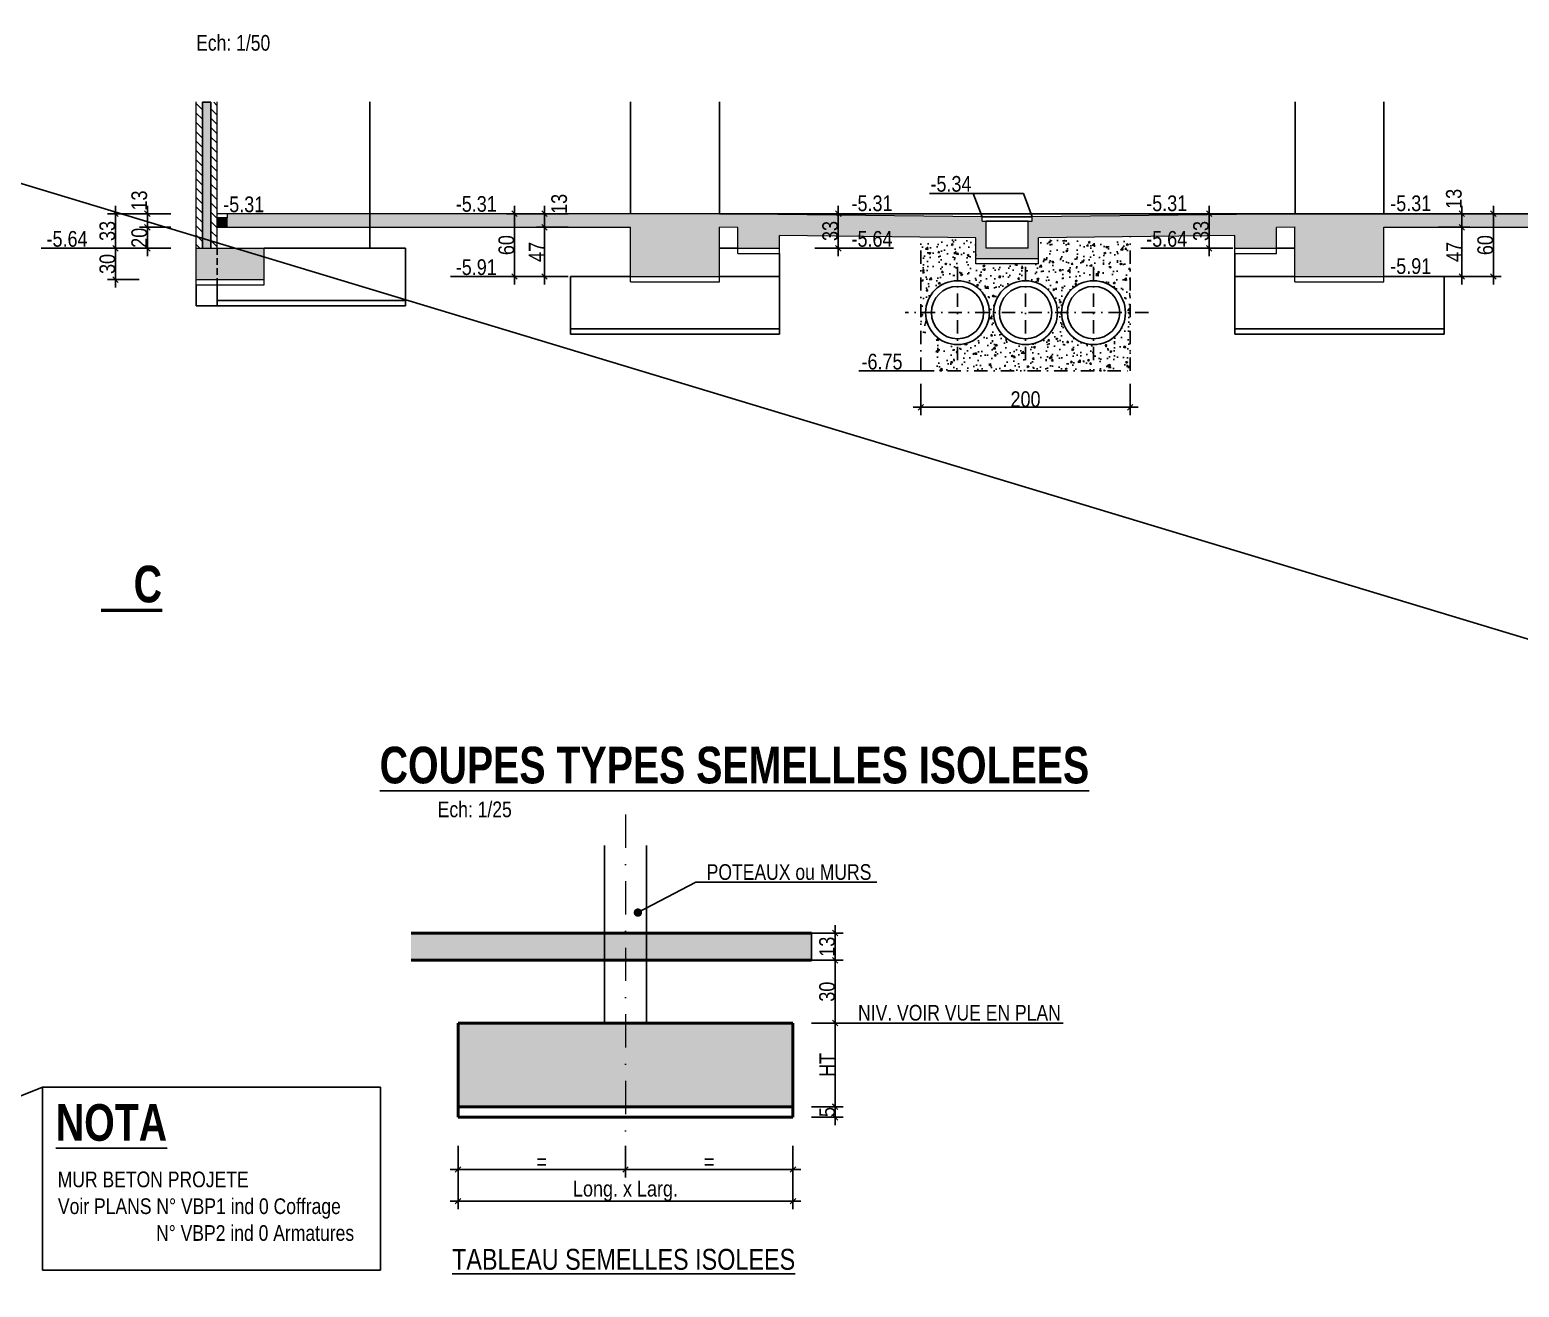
# Model space of a CAD drawing. Header units: centimetres. Extents: x 16433 to 114398, y -50094 to -12305.
# Drawn here: x 58659 to 60082, y -19535 to -18333 of the extents above; entities that cross this region are included whole.
import ezdxf
from ezdxf.enums import TextEntityAlignment as Align

# ---------------------------------------------------------------- set-up
doc = ezdxf.new("R2010")
doc.units = ezdxf.units.CM
doc.header["$LTSCALE"] = 0.5
for name, pattern in [('CACHEX2', [19.05, 12.7, -6.35]), ('TIRETPT2', [12.7, 6.35, -3.175, 0, -3.175]), ('TIRETPTX2', [50.8, 25.4, -12.7, 0, -12.7])]:
    doc.linetypes.add(name, pattern=pattern)
doc.layers.get('DEFPOINTS').update_dxf_attribs({"linetype": 'CONTINUOUS'})
for name, color, linetype in [('01_cote_gen', 4, 'CONTINUOUS'), ('01_linteaux', 2, 'CONTINUOUS'), ('01_poch_murs', 253, 'CONTINUOUS'), ('01_poch_poteaux', 250, 'CONTINUOUS'), ('01_texte', 230, 'CONTINUOUS'), ('AA_COTES', 2, 'CONTINUOUS')]:
    doc.layers.add(name, color=color, linetype=linetype)
doc.layers.add('01_murs_coup', color=5, linetype='CONTINUOUS', lineweight=60)
doc.layers.add('01_tram_axes', color=2, linetype='TIRETPTX2', lineweight=9)
doc.styles.add('ARIAL NA', font='ARIALN.TTF')
doc.styles.add('impact', font='impact.ttf')
doc.styles.add('MATTE_TXT', font='arial.ttf')
doc.styles.add('STYLE2', font='ARIALN.TTF')
doc.dimstyles.new('JB25', dxfattribs={"dimscale": 0.1, "dimtxt": 150, "dimasz": 15, "dimexe": 0.1, "dimexo": 0.1, "dimgap": 0.09, "dimtad": 1, "dimdec": 1, "dimlfac": 0.5, "dimdsep": 46, "dimtxsty": 'STYLE2', "dimblk1": 'BOND_G', "dimblk2": 'BOND_D', "dimsah": 1, "dimcen": 1.5, "dimdle": 0.01, "dimse1": 1, "dimse2": 1, "dimclrd": 4, "dimclre": 2, "dimclrt": 6, "dimazin": 2, "dimtfac": 2.333333, "dimtdec": 1, "dimtix": 1, "dimtmove": 2, "dimatfit": 3, "dimldrblk": 'BOND_G', "dimfxl": 1, "dimtolj": 1, "dimtzin": 0, "dimarcsym": 0})
doc.dimstyles.new('JB50', dxfattribs={"dimscale": 0.1, "dimtxt": 150, "dimasz": 15, "dimexe": 0.1, "dimexo": 0.1, "dimgap": 0.09, "dimtad": 1, "dimdec": 1, "dimdsep": 46, "dimtxsty": 'STYLE2', "dimblk1": 'BOND_G', "dimblk2": 'BOND_D', "dimsah": 1, "dimcen": 1.5, "dimdle": 0.01, "dimse1": 1, "dimse2": 1, "dimclrd": 4, "dimclre": 2, "dimclrt": 6, "dimazin": 2, "dimtfac": 2.333333, "dimtdec": 1, "dimtix": 1, "dimtmove": 2, "dimatfit": 3, "dimldrblk": 'BOND_G', "dimfxl": 1, "dimtolj": 1, "dimtzin": 0, "dimarcsym": 0})

# ---------------------------------------------------------------- blocks, each defined once
blk = doc.blocks.new('BOND_G')
at = {"layer": 'AA_COTES', "color": 0}
for p, q in [((0, -5), (0, 15)), ((5, 0), (-5, 0)), ((1.77, 1.77), (-1.77, -1.77))]:
    blk.add_line(p, q, dxfattribs=at)
blk = doc.blocks.new('BOND_D')
at = {"layer": 'AA_COTES', "color": 0}
for p, q in [((5, 0), (-5, 0)), ((-1.77, -1.77), (1.77, 1.77)), ((0, 5), (0, -15))]:
    blk.add_line(p, q, dxfattribs=at)
blk = doc.blocks.new('*D1081')
at = {"layer": '01_poch_poteaux', "color": 4, "lineweight": -2, "transparency": 16777216}
blk.add_line((59386.6, -19422.2), (59229.6, -19422.2), dxfattribs=at)
at = {"layer": 'DEFPOINTS', "color": 0, "transparency": 16777216}
for p in [(59228.1, -19384.2), (59388.1, -19372.3), (59228.1, -19422.2)]:
    blk.add_point(p, dxfattribs=at)
at = {"layer": '01_poch_poteaux', "color": 4, "lineweight": -2, "transparency": 16777216, "xscale": 1.5, "yscale": 1.5, "zscale": 1.5, "rotation": 180}
blk.add_blockref('BOND_D', (59228.1, -19422.2), dxfattribs=at)
at = {"layer": '01_poch_poteaux', "color": 4, "lineweight": -2, "transparency": 16777216, "xscale": 1.5, "yscale": 1.5, "zscale": 1.5}
blk.add_blockref('BOND_G', (59388.1, -19422.2), dxfattribs=at)
at = {"layer": '01_poch_poteaux', "color": 6, "transparency": 16777216, "insert": (59308.1, -19414.7), "char_height": 15, "attachment_point": 5, "style": 'STYLE2'}
blk.add_mtext('\\A1;=', dxfattribs=at)
blk = doc.blocks.new('*D1082')
at = {"layer": '01_poch_poteaux', "color": 4, "lineweight": -2, "transparency": 16777216}
blk.add_line((59226.6, -19422.2), (59069.6, -19422.2), dxfattribs=at)
at = {"layer": 'DEFPOINTS', "color": 0, "transparency": 16777216}
for p in [(59068.1, -19384.2), (59228.1, -19372.3), (59068.1, -19422.2)]:
    blk.add_point(p, dxfattribs=at)
at = {"layer": '01_poch_poteaux', "color": 4, "lineweight": -2, "transparency": 16777216, "xscale": 1.5, "yscale": 1.5, "zscale": 1.5, "rotation": 180}
blk.add_blockref('BOND_D', (59068.1, -19422.2), dxfattribs=at)
at = {"layer": '01_poch_poteaux', "color": 4, "lineweight": -2, "transparency": 16777216, "xscale": 1.5, "yscale": 1.5, "zscale": 1.5}
blk.add_blockref('BOND_G', (59228.1, -19422.2), dxfattribs=at)
at = {"layer": '01_poch_poteaux', "color": 6, "transparency": 16777216, "insert": (59148.1, -19414.7), "char_height": 15, "attachment_point": 5, "style": 'STYLE2'}
blk.add_mtext('\\A1;=', dxfattribs=at)
blk = doc.blocks.new('*D1080')
at = {"layer": '01_cote_gen', "color": 4, "lineweight": -2, "transparency": 16777216}
blk.add_line((59428.5, -19197.8), (59428.5, -19220.8), dxfattribs=at)
at = {"layer": 'DEFPOINTS', "color": 0, "transparency": 16777216}
for p in [(59406, -19196.3), (59406, -19222.3), (59428.5, -19222.3)]:
    blk.add_point(p, dxfattribs=at)
at = {"layer": '01_cote_gen', "color": 4, "lineweight": -2, "transparency": 16777216, "xscale": 1.5, "yscale": 1.5, "zscale": 1.5}
for name, p, rotation in [('BOND_G', (59428.5, -19196.3), 90), ('BOND_D', (59428.5, -19222.3), 270)]:
    blk.add_blockref(name, p, dxfattribs=dict(at, rotation=rotation))
at = {"layer": '01_cote_gen', "color": 6, "transparency": 16777216, "insert": (59420.8, -19209.3), "char_height": 15, "attachment_point": 5, "rotation": 90, "style": 'STYLE2'}
blk.add_mtext('\\A1;13', dxfattribs=at)
blk = doc.blocks.new('*D1083')
at = {"layer": '01_cote_gen', "color": 4, "lineweight": -2, "transparency": 16777216}
blk.add_line((59428.5, -19223.8), (59428.5, -19280.8), dxfattribs=at)
at = {"layer": 'DEFPOINTS', "color": 0, "transparency": 16777216}
for p in [(59406, -19222.3), (59388.1, -19282.3), (59428.5, -19282.3)]:
    blk.add_point(p, dxfattribs=at)
at = {"layer": '01_cote_gen', "color": 4, "lineweight": -2, "transparency": 16777216, "xscale": 1.5, "yscale": 1.5, "zscale": 1.5}
for name, p, rotation in [('BOND_G', (59428.5, -19222.3), 90), ('BOND_D', (59428.5, -19282.3), 270)]:
    blk.add_blockref(name, p, dxfattribs=dict(at, rotation=rotation))
at = {"layer": '01_cote_gen', "color": 6, "transparency": 16777216, "insert": (59420.8, -19252.3), "char_height": 15, "attachment_point": 5, "rotation": 90, "style": 'STYLE2'}
blk.add_mtext('\\A1;30', dxfattribs=at)
blk = doc.blocks.new('*D1085')
at = {"layer": '01_cote_gen', "color": 4, "lineweight": -2, "transparency": 16777216}
blk.add_line((59386.6, -19452.5), (59069.6, -19452.5), dxfattribs=at)
at = {"layer": 'DEFPOINTS', "color": 0, "transparency": 16777216}
for p in [(59068.1, -19429.7), (59388.1, -19429.7), (59068.1, -19452.5)]:
    blk.add_point(p, dxfattribs=at)
at = {"layer": '01_cote_gen', "color": 4, "lineweight": -2, "transparency": 16777216, "xscale": 1.5, "yscale": 1.5, "zscale": 1.5, "rotation": 180}
blk.add_blockref('BOND_D', (59068.1, -19452.5), dxfattribs=at)
at = {"layer": '01_cote_gen', "color": 4, "lineweight": -2, "transparency": 16777216, "xscale": 1.5, "yscale": 1.5, "zscale": 1.5}
blk.add_blockref('BOND_G', (59388.1, -19452.5), dxfattribs=at)
at = {"layer": '01_cote_gen', "color": 6, "transparency": 16777216, "insert": (59228.1, -19442.8), "char_height": 15, "attachment_point": 5, "style": 'STYLE2'}
blk.add_mtext('\\A1;Long. x Larg.', dxfattribs=at)
blk = doc.blocks.new('*D1084')
at = {"layer": '01_cote_gen', "color": 4, "lineweight": -2, "transparency": 16777216}
blk.add_line((59428.5, -19363.8), (59428.5, -19370.8), dxfattribs=at)
at = {"layer": 'DEFPOINTS', "color": 0, "transparency": 16777216}
for p in [(59388.1, -19362.3), (59388.1, -19372.3), (59428.5, -19372.3)]:
    blk.add_point(p, dxfattribs=at)
at = {"layer": '01_cote_gen', "color": 4, "lineweight": -2, "transparency": 16777216, "xscale": 1.5, "yscale": 1.5, "zscale": 1.5}
for name, p, rotation in [('BOND_G', (59428.5, -19362.3), 90), ('BOND_D', (59428.5, -19372.3), 270)]:
    blk.add_blockref(name, p, dxfattribs=dict(at, rotation=rotation))
at = {"layer": '01_cote_gen', "color": 6, "transparency": 16777216, "insert": (59420.9, -19367.3), "char_height": 15, "attachment_point": 5, "rotation": 90, "style": 'STYLE2'}
blk.add_mtext('\\A1;5', dxfattribs=at)
blk = doc.blocks.new('*D1086')
at = {"layer": '01_cote_gen', "color": 4, "lineweight": -2, "transparency": 16777216}
blk.add_line((59428.5, -19283.8), (59428.5, -19360.8), dxfattribs=at)
at = {"layer": 'DEFPOINTS', "color": 0, "transparency": 16777216}
for p in [(59406, -19282.3), (59406, -19362.3), (59428.5, -19362.3)]:
    blk.add_point(p, dxfattribs=at)
at = {"layer": '01_cote_gen', "color": 4, "lineweight": -2, "transparency": 16777216, "xscale": 1.5, "yscale": 1.5, "zscale": 1.5}
for name, p, rotation in [('BOND_G', (59428.5, -19282.3), 90), ('BOND_D', (59428.5, -19362.3), 270)]:
    blk.add_blockref(name, p, dxfattribs=dict(at, rotation=rotation))
at = {"layer": '01_cote_gen', "color": 6, "transparency": 16777216, "insert": (59421, -19322.3), "char_height": 15, "attachment_point": 5, "rotation": 90, "style": 'STYLE2'}
blk.add_mtext('\\A1;HT', dxfattribs=at)
blk = doc.blocks.new('*D1550')
at = {"layer": '01_cote_gen', "color": 4, "lineweight": -2, "transparency": 16777216}
blk.add_line((58771.2, -18540.4), (58771.2, -18523.4), dxfattribs=at)
at = {"layer": 'DEFPOINTS', "color": 0, "transparency": 16777216}
for p in [(58771.2, -18521.9), (58949.2, -18521.9), (58945.3, -18541.9)]:
    blk.add_point(p, dxfattribs=at)
at = {"layer": '01_cote_gen', "color": 4, "lineweight": -2, "transparency": 16777216, "xscale": 1.5, "yscale": 1.5, "zscale": 1.5}
for name, p, rotation in [('BOND_D', (58771.2, -18521.9), 90), ('BOND_G', (58771.2, -18541.9), 270)]:
    blk.add_blockref(name, p, dxfattribs=dict(at, rotation=rotation))
at = {"layer": '01_cote_gen', "color": 6, "transparency": 16777216, "insert": (58763.5, -18531.9), "char_height": 15, "attachment_point": 5, "rotation": 90, "style": 'STYLE2'}
blk.add_mtext('\\A1;20', dxfattribs=at)
blk = doc.blocks.new('*D1551')
at = {"layer": '01_cote_gen', "color": 4, "lineweight": -2, "transparency": 16777216}
blk.add_line((58771.2, -18520.4), (58771.2, -18510.4), dxfattribs=at)
at = {"layer": 'DEFPOINTS', "color": 0, "transparency": 16777216}
for p in [(58771.2, -18508.9), (58864, -18508.9), (58864, -18521.9)]:
    blk.add_point(p, dxfattribs=at)
at = {"layer": '01_cote_gen', "color": 4, "lineweight": -2, "transparency": 16777216, "xscale": 1.5, "yscale": 1.5, "zscale": 1.5}
for name, p, rotation in [('BOND_D', (58771.2, -18508.9), 90), ('BOND_G', (58771.2, -18521.9), 270)]:
    blk.add_blockref(name, p, dxfattribs=dict(at, rotation=rotation))
at = {"layer": '01_cote_gen', "color": 6, "transparency": 16777216, "insert": (58763.5, -18496.3), "char_height": 15, "attachment_point": 5, "rotation": 90, "style": 'STYLE2'}
blk.add_mtext('\\A1;13', dxfattribs=at)
blk = doc.blocks.new('*D1552')
at = {"layer": '01_cote_gen', "color": 4, "lineweight": -2, "transparency": 16777216}
blk.add_line((58740.7, -18540.4), (58740.7, -18510.4), dxfattribs=at)
at = {"layer": 'DEFPOINTS', "color": 0, "transparency": 16777216}
for p in [(58740.7, -18508.9), (58793.7, -18508.9), (58793.7, -18541.9)]:
    blk.add_point(p, dxfattribs=at)
at = {"layer": '01_cote_gen', "color": 4, "lineweight": -2, "transparency": 16777216, "xscale": 1.5, "yscale": 1.5, "zscale": 1.5}
for name, p, rotation in [('BOND_D', (58740.7, -18508.9), 90), ('BOND_G', (58740.7, -18541.9), 270)]:
    blk.add_blockref(name, p, dxfattribs=dict(at, rotation=rotation))
at = {"layer": '01_cote_gen', "color": 6, "transparency": 16777216, "insert": (58733, -18525.4), "char_height": 15, "attachment_point": 5, "rotation": 90, "style": 'STYLE2'}
blk.add_mtext('\\A1;33', dxfattribs=at)
blk = doc.blocks.new('*D1553')
at = {"layer": '01_cote_gen', "color": 4, "lineweight": -2, "transparency": 16777216}
blk.add_line((58740.7, -18570.4), (58740.7, -18543.4), dxfattribs=at)
at = {"layer": 'DEFPOINTS', "color": 0, "transparency": 16777216}
for p in [(58740.7, -18541.9), (58866.7, -18541.9), (58870.3, -18571.9)]:
    blk.add_point(p, dxfattribs=at)
at = {"layer": '01_cote_gen', "color": 4, "lineweight": -2, "transparency": 16777216, "xscale": 1.5, "yscale": 1.5, "zscale": 1.5}
for name, p, rotation in [('BOND_D', (58740.7, -18541.9), 90), ('BOND_G', (58740.7, -18571.9), 270)]:
    blk.add_blockref(name, p, dxfattribs=dict(at, rotation=rotation))
at = {"layer": '01_cote_gen', "color": 6, "transparency": 16777216, "insert": (58733, -18556.9), "char_height": 15, "attachment_point": 5, "rotation": 90, "style": 'STYLE2'}
blk.add_mtext('\\A1;30', dxfattribs=at)
blk = doc.blocks.new('*D1554')
at = {"layer": '01_cote_gen', "color": 4, "lineweight": -2, "transparency": 16777216}
blk.add_line((59122, -18567.4), (59122, -18510.4), dxfattribs=at)
at = {"layer": 'DEFPOINTS', "color": 0, "transparency": 16777216}
for p in [(59122, -18508.9), (59156.4, -18508.9), (59156.4, -18568.9)]:
    blk.add_point(p, dxfattribs=at)
at = {"layer": '01_cote_gen', "color": 4, "lineweight": -2, "transparency": 16777216, "xscale": 1.5, "yscale": 1.5, "zscale": 1.5}
for name, p, rotation in [('BOND_D', (59122, -18508.9), 90), ('BOND_G', (59122, -18568.9), 270)]:
    blk.add_blockref(name, p, dxfattribs=dict(at, rotation=rotation))
at = {"layer": '01_cote_gen', "color": 6, "transparency": 16777216, "insert": (59114.3, -18538.9), "char_height": 15, "attachment_point": 5, "rotation": 90, "style": 'STYLE2'}
blk.add_mtext('\\A1;60', dxfattribs=at)
blk = doc.blocks.new('*D1555')
at = {"layer": '01_cote_gen', "color": 4, "lineweight": -2, "transparency": 16777216}
blk.add_line((59150.7, -18567.4), (59150.7, -18523.4), dxfattribs=at)
at = {"layer": 'DEFPOINTS', "color": 0, "transparency": 16777216}
for p in [(59150.7, -18521.9), (59174.1, -18521.9), (59179.1, -18568.9)]:
    blk.add_point(p, dxfattribs=at)
at = {"layer": '01_cote_gen', "color": 4, "lineweight": -2, "transparency": 16777216, "xscale": 1.5, "yscale": 1.5, "zscale": 1.5}
for name, p, rotation in [('BOND_D', (59150.7, -18521.9), 90), ('BOND_G', (59150.7, -18568.9), 270)]:
    blk.add_blockref(name, p, dxfattribs=dict(at, rotation=rotation))
at = {"layer": '01_cote_gen', "color": 6, "transparency": 16777216, "insert": (59143.2, -18545.4), "char_height": 15, "attachment_point": 5, "rotation": 90, "style": 'STYLE2'}
blk.add_mtext('\\A1;47', dxfattribs=at)
blk = doc.blocks.new('*D1556')
at = {"layer": '01_cote_gen', "color": 4, "lineweight": -2, "transparency": 16777216}
blk.add_line((59150.7, -18520.4), (59150.7, -18510.4), dxfattribs=at)
at = {"layer": 'DEFPOINTS', "color": 0, "transparency": 16777216}
for p in [(59150.7, -18508.9), (59166.6, -18508.9), (59166.6, -18521.9)]:
    blk.add_point(p, dxfattribs=at)
at = {"layer": '01_cote_gen', "color": 4, "lineweight": -2, "transparency": 16777216, "xscale": 1.5, "yscale": 1.5, "zscale": 1.5}
for name, p, rotation in [('BOND_D', (59150.7, -18508.9), 90), ('BOND_G', (59150.7, -18521.9), 270)]:
    blk.add_blockref(name, p, dxfattribs=dict(at, rotation=rotation))
at = {"layer": '01_cote_gen', "color": 6, "transparency": 16777216, "insert": (59164.8, -18499.5), "char_height": 15, "attachment_point": 5, "rotation": 90, "style": 'STYLE2'}
blk.add_mtext('\\A1;13', dxfattribs=at)
blk = doc.blocks.new('*D1557')
at = {"layer": '01_cote_gen', "color": 4, "lineweight": -2, "transparency": 16777216}
blk.add_line((59431.4, -18510.4), (59431.4, -18540.4), dxfattribs=at)
at = {"layer": 'DEFPOINTS', "color": 0, "transparency": 16777216}
for p in [(59326.3, -18508.9), (59355.4, -18541.9), (59431.4, -18541.9)]:
    blk.add_point(p, dxfattribs=at)
at = {"layer": '01_cote_gen', "color": 4, "lineweight": -2, "transparency": 16777216, "xscale": 1.5, "yscale": 1.5, "zscale": 1.5}
for name, p, rotation in [('BOND_G', (59431.4, -18508.9), 90), ('BOND_D', (59431.4, -18541.9), 270)]:
    blk.add_blockref(name, p, dxfattribs=dict(at, rotation=rotation))
at = {"layer": '01_cote_gen', "color": 6, "transparency": 16777216, "insert": (59423.8, -18525.4), "char_height": 15, "attachment_point": 5, "rotation": 90, "style": 'STYLE2'}
blk.add_mtext('\\A1;33', dxfattribs=at)
blk = doc.blocks.new('*D1558')
at = {"layer": '01_cote_gen', "color": 4, "lineweight": -2, "transparency": 16777216}
blk.add_line((59785.9, -18540.4), (59785.9, -18510.4), dxfattribs=at)
at = {"layer": 'DEFPOINTS', "color": 0, "transparency": 16777216}
for p in [(59785.9, -18508.9), (59828.4, -18508.9), (59828.4, -18541.9)]:
    blk.add_point(p, dxfattribs=at)
at = {"layer": '01_cote_gen', "color": 4, "lineweight": -2, "transparency": 16777216, "xscale": 1.5, "yscale": 1.5, "zscale": 1.5}
for name, p, rotation in [('BOND_D', (59785.9, -18508.9), 90), ('BOND_G', (59785.9, -18541.9), 270)]:
    blk.add_blockref(name, p, dxfattribs=dict(at, rotation=rotation))
at = {"layer": '01_cote_gen', "color": 6, "transparency": 16777216, "insert": (59778.2, -18525.4), "char_height": 15, "attachment_point": 5, "rotation": 90, "style": 'STYLE2'}
blk.add_mtext('\\A1;33', dxfattribs=at)
blk = doc.blocks.new('*D1559')
at = {"layer": '01_cote_gen', "color": 4, "lineweight": -2, "transparency": 16777216}
blk.add_line((60027.4, -18510.4), (60027.4, -18520.4), dxfattribs=at)
at = {"layer": 'DEFPOINTS', "color": 0, "transparency": 16777216}
for p in [(60009.8, -18508.9), (60009.8, -18521.9), (60027.4, -18521.9)]:
    blk.add_point(p, dxfattribs=at)
at = {"layer": '01_cote_gen', "color": 4, "lineweight": -2, "transparency": 16777216, "xscale": 1.5, "yscale": 1.5, "zscale": 1.5}
for name, p, rotation in [('BOND_G', (60027.4, -18508.9), 90), ('BOND_D', (60027.4, -18521.9), 270)]:
    blk.add_blockref(name, p, dxfattribs=dict(at, rotation=rotation))
at = {"layer": '01_cote_gen', "color": 6, "transparency": 16777216, "insert": (60019.8, -18494.7), "char_height": 15, "attachment_point": 5, "rotation": 90, "style": 'STYLE2'}
blk.add_mtext('\\A1;13', dxfattribs=at)
blk = doc.blocks.new('*D1560')
at = {"layer": '01_cote_gen', "color": 4, "lineweight": -2, "transparency": 16777216}
blk.add_line((60027.4, -18523.4), (60027.4, -18567.4), dxfattribs=at)
at = {"layer": 'DEFPOINTS', "color": 0, "transparency": 16777216}
for p in [(60040.6, -18521.9), (60010.4, -18568.9), (60027.4, -18568.9)]:
    blk.add_point(p, dxfattribs=at)
at = {"layer": '01_cote_gen', "color": 4, "lineweight": -2, "transparency": 16777216, "xscale": 1.5, "yscale": 1.5, "zscale": 1.5}
for name, p, rotation in [('BOND_G', (60027.4, -18521.9), 90), ('BOND_D', (60027.4, -18568.9), 270)]:
    blk.add_blockref(name, p, dxfattribs=dict(at, rotation=rotation))
at = {"layer": '01_cote_gen', "color": 6, "transparency": 16777216, "insert": (60019.9, -18545.4), "char_height": 15, "attachment_point": 5, "rotation": 90, "style": 'STYLE2'}
blk.add_mtext('\\A1;47', dxfattribs=at)
blk = doc.blocks.new('*D1561')
at = {"layer": '01_cote_gen', "color": 4, "lineweight": -2, "transparency": 16777216}
blk.add_line((60057.5, -18510.4), (60057.5, -18567.4), dxfattribs=at)
at = {"layer": 'DEFPOINTS', "color": 0, "transparency": 16777216}
for p in [(60043.6, -18508.9), (60034.9, -18568.9), (60057.5, -18568.9)]:
    blk.add_point(p, dxfattribs=at)
at = {"layer": '01_cote_gen', "color": 4, "lineweight": -2, "transparency": 16777216, "xscale": 1.5, "yscale": 1.5, "zscale": 1.5}
for name, p, rotation in [('BOND_G', (60057.5, -18508.9), 90), ('BOND_D', (60057.5, -18568.9), 270)]:
    blk.add_blockref(name, p, dxfattribs=dict(at, rotation=rotation))
at = {"layer": '01_cote_gen', "color": 6, "transparency": 16777216, "insert": (60049.8, -18538.9), "char_height": 15, "attachment_point": 5, "rotation": 90, "style": 'STYLE2'}
blk.add_mtext('\\A1;60', dxfattribs=at)
blk = doc.blocks.new('*D1627')
at = {"layer": '01_cote_gen', "color": 4, "lineweight": -2, "transparency": 16777216}
blk.add_line((59708.9, -18693.9), (59511.9, -18693.9), dxfattribs=at)
at = {"layer": 'DEFPOINTS', "color": 0, "transparency": 16777216}
for p in [(59510.4, -18658.9), (59710.4, -18658.9), (59510.4, -18693.9)]:
    blk.add_point(p, dxfattribs=at)
at = {"layer": '01_cote_gen', "color": 4, "lineweight": -2, "transparency": 16777216, "xscale": 1.5, "yscale": 1.5, "zscale": 1.5, "rotation": 180}
blk.add_blockref('BOND_D', (59510.4, -18693.9), dxfattribs=at)
at = {"layer": '01_cote_gen', "color": 4, "lineweight": -2, "transparency": 16777216, "xscale": 1.5, "yscale": 1.5, "zscale": 1.5}
blk.add_blockref('BOND_G', (59710.4, -18693.9), dxfattribs=at)
at = {"layer": '01_cote_gen', "color": 6, "transparency": 16777216, "insert": (59610.4, -18686.2), "char_height": 15, "attachment_point": 5, "style": 'STYLE2'}
blk.add_mtext('\\A1;200', dxfattribs=at)

msp = doc.modelspace()

# ---------------------------------------------------------------- hatches: boundary and pattern name
at = {"layer": '01_linteaux'}
h = msp.add_hatch(dxfattribs=at)
h.set_pattern_fill('ANSI31', color=256, scale=2, angle=-90)
h.set_pattern_definition([(315, (-6428.502, -635.89), (4.49012806, 4.49012806), [])])
h.paths.add_polyline_path([(58823.899, -18402.186), (58817.899, -18402.186), (58817.899, -18541.891), (58823.899, -18541.891)])
h.paths.add_polyline_path([(58837.899, -18402.415), (58831.899, -18402.415), (58831.899, -18541.891), (58837.899, -18541.891)])
at = {"layer": '01_poch_murs'}
h = msp.add_hatch(color=256, dxfattribs=at)
h.dxf.hatch_style = 1
h.paths.add_polyline_path([(58831.899, -18402.402), (58823.899, -18402.402), (58823.899, -18541.891), (58831.899, -18541.891)])
h = msp.add_hatch(color=256, dxfattribs=at)
h.dxf.hatch_style = 1
h.paths.add_polyline_path([(58882.899, -18541.891), (58817.899, -18541.891), (58817.899, -18571.891), (58882.899, -18571.891)])
h.paths.add_polyline_path([(59568.896, -18511.891), (59317.894, -18508.891), (58847.899, -18508.891), (58847.899, -18521.891), (59232.898, -18521.891), (59232.898, -18568.891), (59317.894, -18568.891), (59317.894, -18521.892), (59335.396, -18522.101), (59335.396, -18541.891), (59375.396, -18541.891), (59375.396, -18529.579), (59562.896, -18531.82), (59562.896, -18551.891), (59622.896, -18551.891), (59622.896, -18531.82), (59810.396, -18529.579), (59810.396, -18541.891), (59850.396, -18541.891), (59850.396, -18522.101), (59867.898, -18521.892), (59867.898, -18568.891), (59952.896, -18568.891), (59952.896, -18521.891), (60332.894, -18521.891), (60332.894, -18508.891), (59952.896, -18508.891), (59867.898, -18508.891), (59616.896, -18511.891), (59616.896, -18515.891), (59612.896, -18515.891), (59612.896, -18541.891), (59572.896, -18541.891), (59572.896, -18515.891), (59568.896, -18515.891)])
h.paths.add_polyline_path([(60362.894, -18541.891), (60297.894, -18541.891), (60297.894, -18571.891), (60362.894, -18571.891)])
h.paths.add_polyline_path([(60362.894, -18541.891), (60342.894, -18541.891)])
h.paths.add_polyline_path([(60571.894, -18521.891), (60506.894, -18521.891), (60506.894, -18551.891), (60571.894, -18551.891)])
h.paths.add_polyline_path([(60506.894, -18521.891), (60362.894, -18521.891), (60362.894, -18541.891), (60362.894, -18551.891), (60506.894, -18551.891)])
h = msp.add_hatch(color=256, dxfattribs=at)
h.dxf.hatch_style = 1
h.paths.add_polyline_path([(58847.899, -18512.891), (58837.899, -18512.891), (58837.899, -18521.891), (58847.899, -18521.891)])
h = msp.add_hatch(dxfattribs=at)
h.set_pattern_fill('AR-CONC', color=256, scale=0.1)
h.set_pattern_definition([(50, (-170.667, -1104.888), (18.218467, -1.5939086), [1.905, -20.955]), (355, (-170.667, -1104.888), (-3.524342, 19.1056845), [1.524, -16.7640584]), (100.451445, (-169.149, -1105.02), (14.6941247, 17.511775), [1.619001, -17.8090245]), (46.1842, (-170.667, -1099.808), (27.107904, -4.204233), [2.8575, -31.4325]), (96.63556, (-168.408, -1100.158), (23.740413, 24.742612), [2.428502, -26.713561]), (351.18415, (-170.667, -1099.808), (23.740413, 24.742612), [2.285997, -25.145973]), (21, (-168.127, -1101.078), (15.161439, -10.2265198), [1.905, -20.955]), (326, (-168.127, -1101.078), (6.180203, 18.4187966), [1.524, -16.764]), (71.451445, (-166.864, -1101.93), (21.341642, 8.192277), [1.619001, -17.808994]), (37.5, (-170.667, -1104.888), (0.3088603, 8.4555039), [0, -16.5608, 0, -17.018, 0, -16.8275]), (7.5, (-170.667, -1104.888), (6.6819663, 10.0180575), [0, -9.7028, 0, -16.1798, 0, -6.4135]), (327.5, (-176.331, -1104.888), (13.5590595, -0.5728744), [0, -6.35, 0, -19.812, 0, -26.289]), (317.5, (-178.871, -1104.888), (14.8129181, 2.542649), [0, -8.255, 0, -13.1572, 0, -18.669])])
edge = h.paths.add_edge_path()
edge.add_line((59510.392, -18622.891), (59521.94, -18622.891))
edge.add_arc((59545.392, -18603.391), 30.5, 180, 219.74294, ccw=False)
edge.add_line((59514.892, -18603.391), (59510.392, -18603.391))
edge.add_line((59510.392, -18603.391), (59510.392, -18622.891))
edge = h.paths.add_edge_path()
edge.add_line((59524.901, -18625.982), (59524.901, -18658.891))
edge.add_line((59524.901, -18658.891), (59710.392, -18658.891))
edge.add_line((59710.392, -18658.891), (59710.392, -18603.391))
edge.add_line((59710.392, -18603.391), (59705.892, -18603.391))
edge.add_arc((59675.392, -18603.391), 30.5, -180, 0, ccw=False)
edge.add_line((59644.892, -18603.391), (59640.892, -18603.391))
edge.add_arc((59610.392, -18603.391), 30.5, -180, 0, ccw=False)
edge.add_line((59579.892, -18603.391), (59575.892, -18603.391))
edge.add_arc((59545.392, -18603.391), 30.5, -132.209069, 0, ccw=False)
edge = h.paths.add_edge_path()
edge.add_line((59622.896, -18533.017), (59622.896, -18556.891))
edge.add_line((59622.896, -18556.891), (59562.896, -18556.891))
edge.add_line((59562.896, -18556.891), (59562.896, -18533.017))
edge.add_line((59562.896, -18533.017), (59510.392, -18533.017))
edge.add_line((59510.392, -18533.017), (59510.392, -18603.391))
edge.add_line((59510.392, -18603.391), (59514.892, -18603.391))
edge.add_arc((59545.392, -18603.391), 30.5, 0, 180, ccw=False)
edge.add_line((59575.892, -18603.391), (59579.892, -18603.391))
edge.add_arc((59610.392, -18603.391), 30.5, 0, 180, ccw=False)
edge.add_line((59640.892, -18603.391), (59644.892, -18603.391))
edge.add_arc((59675.392, -18603.391), 30.5, 0, 180, ccw=False)
edge.add_line((59705.892, -18603.391), (59710.392, -18603.391))
edge.add_line((59710.392, -18603.391), (59710.392, -18533.017))
edge.add_line((59710.392, -18533.017), (59622.896, -18533.017))
h.paths.add_polyline_path([(59562.896, -18534.083), (59562.896, -18533.017), (59510.392, -18533.017), (59510.392, -18534.083)])
h.paths.add_polyline_path([(59622.896, -18533.017), (59622.896, -18534.083), (59710.392, -18534.083), (59710.392, -18533.017)])
h = msp.add_hatch(color=256, dxfattribs=at)
h.dxf.hatch_style = 1
h.paths.add_polyline_path([(59406.005, -19196.27), (59023.234, -19196.268), (59023.234, -19222.268), (59406.005, -19222.27)])
h.paths.add_polyline_path([(59388.098, -19282.266), (59068.098, -19282.266), (59068.098, -19362.266), (59388.098, -19362.266)])

# ---------------------------------------------------------------- linework, layer by layer
at = {"layer": '01_cote_gen'}
msp.add_line((59972.837, -18508.891), (59702.423, -18508.891), dxfattribs=at)
at = {"layer": '01_linteaux'}
for p, q in [((58823.899, -18541.891), (58823.899, -18402.402)), ((58831.899, -18541.891), (58831.899, -18402.402)), ((58983.901, -18541.891), (58983.901, -18402.099)), ((59232.898, -18508.891), (59232.898, -18402.099)), ((59317.894, -18508.891), (59317.894, -18402.099)), ((59868.053, -18508.891), (59868.053, -18402.099)), ((59952.896, -18508.891), (59952.896, -18402.099)), ((59317.894, -18508.891), (60332.894, -18508.891)), ((59616.896, -18511.891), (59568.896, -18511.891)), ((59572.896, -18515.891), (59612.896, -18515.891)), ((59017.899, -18541.891), (58882.899, -18541.891)), ((59017.899, -18596.891), (59017.899, -18541.891)), ((59335.396, -18541.891), (59317.894, -18541.891)), ((59850.396, -18541.891), (59867.898, -18541.891)), ((59375.396, -18546.891), (59375.396, -18568.891)), ((59810.396, -18546.891), (59810.396, -18623.891)), ((59175.396, -18623.891), (59175.396, -18568.891)), ((59232.898, -18568.891), (59175.396, -18568.891)), ((59317.894, -18568.891), (59375.396, -18568.891)), ((59375.396, -18623.891), (59375.396, -18568.891)), ((59867.898, -18568.891), (59810.396, -18568.891)), ((59952.896, -18568.891), (60010.396, -18568.891)), ((60010.396, -18623.891), (60010.396, -18568.891)), ((58817.899, -18576.891), (58817.899, -18596.891)), ((58837.899, -18576.891), (58837.899, -18596.891)), ((58817.899, -18596.891), (59017.899, -18596.891)), ((58837.899, -18591.891), (59017.899, -18591.891)), ((59175.396, -18618.891), (59375.396, -18618.891)), ((59175.396, -18623.891), (59375.396, -18623.891)), ((59810.396, -18618.891), (60010.396, -18618.891)), ((59810.396, -18623.891), (60010.396, -18623.891)), ((59208.098, -19282.266), (59208.098, -19112.678)), ((59248.098, -19282.266), (59248.098, -19112.678))]:
    msp.add_line(p, q, dxfattribs=at)
at = {"layer": '01_linteaux', "linetype": 'TIRETPTX2'}
for p, q in [((59510.392, -18658.891), (59510.392, -18531.193)), ((59710.392, -18658.891), (59710.392, -18530.775)), ((59545.392, -18648.762), (59545.392, -18558.019)), ((59610.392, -18648.762), (59610.392, -18558.019)), ((59675.392, -18648.762), (59675.392, -18558.019)), ((59727.938, -18603.391), (59495.343, -18603.391)), ((59510.392, -18658.891), (59710.392, -18658.891))]:
    msp.add_line(p, q, dxfattribs=at)
at = {"layer": '01_linteaux', "linetype": 'CACHEX2'}
msp.add_line((58837.899, -18576.891), (58837.899, -18541.891), dxfattribs=at)
at = {"layer": '01_linteaux'}
for centre, radius in [((59545.392, -18603.391), 30.5), ((59610.392, -18603.391), 30.5), ((59675.392, -18603.391), 30.5), ((59545.392, -18603.391), 25), ((59610.392, -18603.391), 25), ((59675.392, -18603.391), 25)]:
    msp.add_circle(centre, radius, dxfattribs=at)
at = {"layer": '01_murs_coup', "linetype": 'Continuous', "lineweight": 0}
for p, q in [((58817.899, -18576.891), (58817.899, -18402.099)), ((58837.899, -18541.891), (58837.899, -18402.099)), ((59317.894, -18508.891), (58837.899, -18508.891)), ((58847.899, -18512.891), (58837.899, -18512.891)), ((58847.899, -18512.891), (58847.899, -18508.891)), ((59568.896, -18511.891), (59317.894, -18508.891)), ((59568.896, -18515.891), (59568.896, -18511.891)), ((59568.896, -18515.891), (59572.896, -18515.891)), ((59572.896, -18541.891), (59572.896, -18515.891)), ((59612.896, -18515.891), (59616.896, -18515.891)), ((59612.896, -18541.891), (59612.896, -18515.891)), ((59867.898, -18508.891), (59616.896, -18511.891)), ((59616.896, -18515.891), (59616.896, -18511.891)), ((59952.896, -18508.891), (59867.898, -18508.891)), ((59952.896, -18508.891), (60332.894, -18508.891)), ((58837.899, -18521.891), (59232.898, -18521.891)), ((59232.898, -18573.891), (59232.898, -18521.891)), ((59317.894, -18573.891), (59317.894, -18521.892)), ((59335.396, -18522.101), (59317.894, -18521.892)), ((59335.396, -18546.891), (59335.396, -18522.101)), ((59375.396, -18546.891), (59375.396, -18529.579)), ((59562.896, -18531.82), (59375.396, -18529.579)), ((59562.896, -18556.891), (59562.896, -18531.82)), ((59810.396, -18529.579), (59622.896, -18531.82)), ((59622.896, -18556.891), (59622.896, -18531.82)), ((59810.396, -18546.891), (59810.396, -18529.579)), ((59868.053, -18521.89), (59850.396, -18522.101)), ((59850.396, -18546.891), (59850.396, -18522.101)), ((59867.898, -18573.891), (59867.898, -18521.892)), ((59952.896, -18521.891), (60342.894, -18521.891)), ((59952.896, -18573.891), (59952.896, -18521.891)), ((58817.899, -18541.891), (58882.899, -18541.891)), ((58882.899, -18576.891), (58882.899, -18541.891)), ((59335.396, -18541.891), (59375.396, -18541.891)), ((59612.896, -18541.891), (59572.896, -18541.891)), ((59810.396, -18541.891), (59850.396, -18541.891)), ((59335.396, -18546.891), (59375.396, -18546.891)), ((59622.896, -18551.891), (59562.896, -18551.891)), ((59622.896, -18556.891), (59562.896, -18556.891)), ((59810.396, -18546.891), (59850.396, -18546.891)), ((58817.899, -18571.891), (58882.899, -18571.891)), ((59232.898, -18568.891), (59317.894, -18568.891)), ((59232.898, -18573.891), (59317.894, -18573.891)), ((59867.898, -18568.891), (59952.896, -18568.891)), ((59867.898, -18573.891), (59952.896, -18573.891)), ((58817.899, -18576.891), (58882.899, -18576.891))]:
    msp.add_line(p, q, dxfattribs=at)
at = {"layer": '01_murs_coup', "linetype": 'Continuous', "lineweight": 50}
for p, q in [((59023.234, -19196.268), (59406.005, -19196.27)), ((59023.234, -19222.268), (59406.005, -19222.27)), ((59388.098, -19282.266), (59068.098, -19282.266)), ((59068.098, -19282.266), (59068.098, -19372.266)), ((59388.098, -19372.266), (59388.098, -19282.266)), ((59388.098, -19362.266), (59068.098, -19362.266)), ((59388.098, -19372.266), (59068.098, -19372.266))]:
    msp.add_line(p, q, dxfattribs=at)
at = {"layer": '01_poch_murs'}
for p, q in [((38231.258, -12305.364), (67318.905, -21101.173)), ((58831.899, -18402.402), (58823.899, -18402.402)), ((59406.005, -19196.27), (59406.005, -19222.27))]:
    msp.add_line(p, q, dxfattribs=at)
at = {"layer": '01_texte'}
for p, q in [((59608.332, -18489.656), (59518.612, -18489.656)), ((59568.896, -18511.891), (59560.332, -18489.656)), ((59616.896, -18511.891), (59608.332, -18489.656)), ((58733.217, -18541.891), (58669.681, -18541.891)), ((59484.255, -18541.891), (59438.95, -18541.891)), ((59778.363, -18541.891), (59720.577, -18541.891)), ((59114.453, -18568.891), (59060.763, -18568.891)), ((59510.392, -18658.891), (59451.186, -18658.891)), ((59295.296, -19147.637), (59239.953, -19176.734)), ((59295.296, -19147.637), (59468.429, -19147.637)), ((59435.401, -19282.266), (59646.509, -19282.266)), ((58336.493, -19477.8), (58670.84, -19343.61)), ((58670.84, -19343.61), (58994.086, -19343.61)), ((58670.84, -19343.61), (58670.84, -19518.35)), ((58994.086, -19343.61), (58994.086, -19518.35)), ((58994.086, -19518.35), (58670.84, -19518.35))]:
    msp.add_line(p, q, dxfattribs=at)
at = {"layer": '01_texte', "const_width": 3}
msp.add_lwpolyline([(58785.486, -18887.904), (58726.985, -18887.904)], dxfattribs=at)
at = {"layer": '01_texte', "const_width": 4}
msp.add_lwpolyline([(59237.953, -19176.734, 1), (59241.953, -19176.734, 1)], format="xyb", close=True, dxfattribs=at)
at = {"layer": '01_tram_axes', "linetype": 'TIRETPT2', "ltscale": 10}
msp.add_line((59228.098, -19083.092), (59228.098, -19429.729), dxfattribs=at)

# ---------------------------------------------------------------- block references
at = {"layer": '01_cote_gen', "color": 4, "xscale": 1.5, "yscale": 1.5, "zscale": 1.5}
for name, p, rotation in [('BOND_G', (59428.505, -19282.266), 90), ('BOND_D', (59428.505, -19362.266), 270)]:
    msp.add_blockref(name, p, dxfattribs=dict(at, rotation=rotation))

# ---------------------------------------------------------------- texts
at = {"layer": '01_texte', "style": 'MATTE_TXT', "width": 0.8}
for s, height, p in [('Ech: 1/50', 15, (58853.2, -18357.591)), ('Ech: 1/25', 15, (59084.044, -19090.098)), ('POTEAUX ou MURS', 15, (59384.393, -19149.964)), ('NIV. VOIR VUE EN PLAN', 15, (59547.227, -19284.42)), ('MUR BETON PROJETE', 15, (58776.727, -19443.681)), ('Voir PLANS N° VBP1 ind 0 Coffrage', 15, (58820.898, -19469.286)), ('  N° VBP2 ind 0 Armatures', 15, (58869.486, -19494.89)), ('%%UTABLEAU SEMELLES ISOLEES', 20, (59226.321, -19524.051))]:
    msp.add_text(s, height=height, dxfattribs=at).set_placement(p, align=Align.BOTTOM_CENTER)
at = {"layer": '01_texte', "style": 'ARIAL NA'}
for s, p in [('-5.34', (59519.529, -18487.864)), ('-5.31', (58843.697, -18507.435)), ('-5.31', (59065.915, -18507.023)), ('-5.31', (59444.101, -18506.429)), ('-5.31', (59725.728, -18506.429)), ('-5.31', (59958.961, -18506.429)), ('-5.64', (58674.832, -18540.435)), ('-5.64', (59444.101, -18540.435)), ('-5.64', (59725.728, -18540.435)), ('-5.91', (59065.915, -18567.435)), ('-5.91', (59958.961, -18566.429)), ('-6.75', (59453.664, -18657.717))]:
    msp.add_text(s, height=15, dxfattribs=at).set_placement(p)
at = {"layer": '01_texte', "style": 'impact'}
msp.add_text('C', height=35, rotation=0, dxfattribs=at).set_placement((58771.63, -18890.756), align=Align.BOTTOM_CENTER)
for s, p in [('%%UCOUPES TYPES SEMELLES ISOLEES', (59332.203, -19063.73)), ('%%UNOTA', (58736.875, -19405.261))]:
    msp.add_text(s, height=35, dxfattribs=at).set_placement(p, align=Align.BOTTOM_CENTER)

# ---------------------------------------------------------------- dimensions: what is measured, and where the dimension line sits
at = {"layer": '01_cote_gen'}
for base, p1, p2, picture, middle in [((58771.206, -18508.891), (58863.994, -18521.891), (58863.994, -18508.891), '*D1551', (58763.539, -18496.317)), ((59150.693, -18508.891), (59166.55, -18521.891), (59166.55, -18508.891), '*D1556', (59164.829, -18499.543)), ((60027.437, -18521.891), (60009.78, -18508.891), (60009.78, -18521.891), '*D1559', (60019.77, -18494.703))]:
    dim = msp.add_linear_dim(base=base, p1=p1, p2=p2, angle=90, dimstyle='JB50', dxfattribs=at)
    dim.commit()
    dim.dimension.update_dxf_attribs({"geometry": picture, "text_midpoint": middle, "dimtype": 160})
for base, p1, p2, dimstyle, picture, middle in [((58740.717, -18508.891), (58793.706, -18541.891), (58793.706, -18508.891), 'JB50', '*D1552', (58733.049, -18525.391)), ((59121.953, -18508.891), (59156.371, -18568.891), (59156.371, -18508.891), 'JB50', '*D1554', (59114.285, -18538.891)), ((59431.45, -18541.891), (59326.292, -18508.891), (59355.396, -18541.891), 'JB50', '*D1557', (59423.782, -18525.391)), ((59785.863, -18508.891), (59828.423, -18541.891), (59828.423, -18508.891), 'JB50', '*D1558', (59778.195, -18525.391)), ((60057.492, -18568.891), (60043.592, -18508.891), (60034.937, -18568.891), 'JB50', '*D1561', (60049.825, -18538.891)), ((58771.206, -18521.891), (58945.266, -18541.891), (58949.214, -18521.891), 'JB50', '*D1550', (58763.539, -18531.891)), ((59150.693, -18521.891), (59179.104, -18568.891), (59174.148, -18521.891), 'JB50', '*D1555', (59143.184, -18545.391)), ((60027.437, -18568.891), (60040.586, -18521.891), (60010.396, -18568.891), 'JB50', '*D1560', (60019.928, -18545.391)), ((58740.717, -18541.891), (58870.254, -18571.891), (58866.742, -18541.891), 'JB50', '*D1553', (58733.049, -18556.891)), ((59428.505, -19222.27), (59406.005, -19196.27), (59406.005, -19222.27), 'JB25', '*D1080', (59420.838, -19209.27)), ((59428.505, -19282.266), (59406.005, -19222.27), (59388.098, -19282.266), 'JB25', '*D1083', (59420.838, -19252.268)), ((59428.505, -19372.266), (59388.098, -19362.266), (59388.098, -19372.266), 'JB25', '*D1084', (59420.868, -19367.266))]:
    dim = msp.add_linear_dim(base=base, p1=p1, p2=p2, angle=90, dimstyle=dimstyle, dxfattribs=at)
    dim.commit()
    dim.dimension.update_dxf_attribs({"geometry": picture, "text_midpoint": middle})
dim = msp.add_linear_dim(base=(59510.392, -18693.868), p1=(59710.392, -18658.891), p2=(59510.392, -18658.891), dimstyle='JB50', dxfattribs=at)
dim.commit()
dim.dimension.update_dxf_attribs({"geometry": '*D1627', "text_midpoint": (59610.392, -18686.2)})
dim = msp.add_linear_dim(base=(59428.505, -19362.266), p1=(59406.005, -19282.266), p2=(59406.005, -19362.266), angle=90, text='HT', dimstyle='JB25', dxfattribs=at)
dim.commit()
dim.dimension.update_dxf_attribs({"geometry": '*D1086', "text_midpoint": (59420.996, -19322.266)})
dim = msp.add_linear_dim(base=(59068.098, -19452.538), p1=(59388.098, -19429.729), p2=(59068.098, -19429.729), text='Long. x Larg.', dimstyle='JB25', dxfattribs=at)
dim.commit()
dim.dimension.update_dxf_attribs({"geometry": '*D1085', "text_midpoint": (59228.098, -19442.824)})
at = {"layer": '01_poch_poteaux'}
for base, p1, p2, picture, middle in [((59068.098, -19422.229), (59228.098, -19372.266), (59068.098, -19384.174), '*D1082', (59148.098, -19414.72)), ((59228.098, -19422.229), (59388.098, -19372.266), (59228.098, -19384.174), '*D1081', (59308.098, -19414.72))]:
    dim = msp.add_linear_dim(base=base, p1=p1, p2=p2, text='=', dimstyle='JB25', dxfattribs=at)
    dim.commit()
    dim.dimension.update_dxf_attribs({"geometry": picture, "text_midpoint": middle})

doc.saveas('drawing.dxf')
